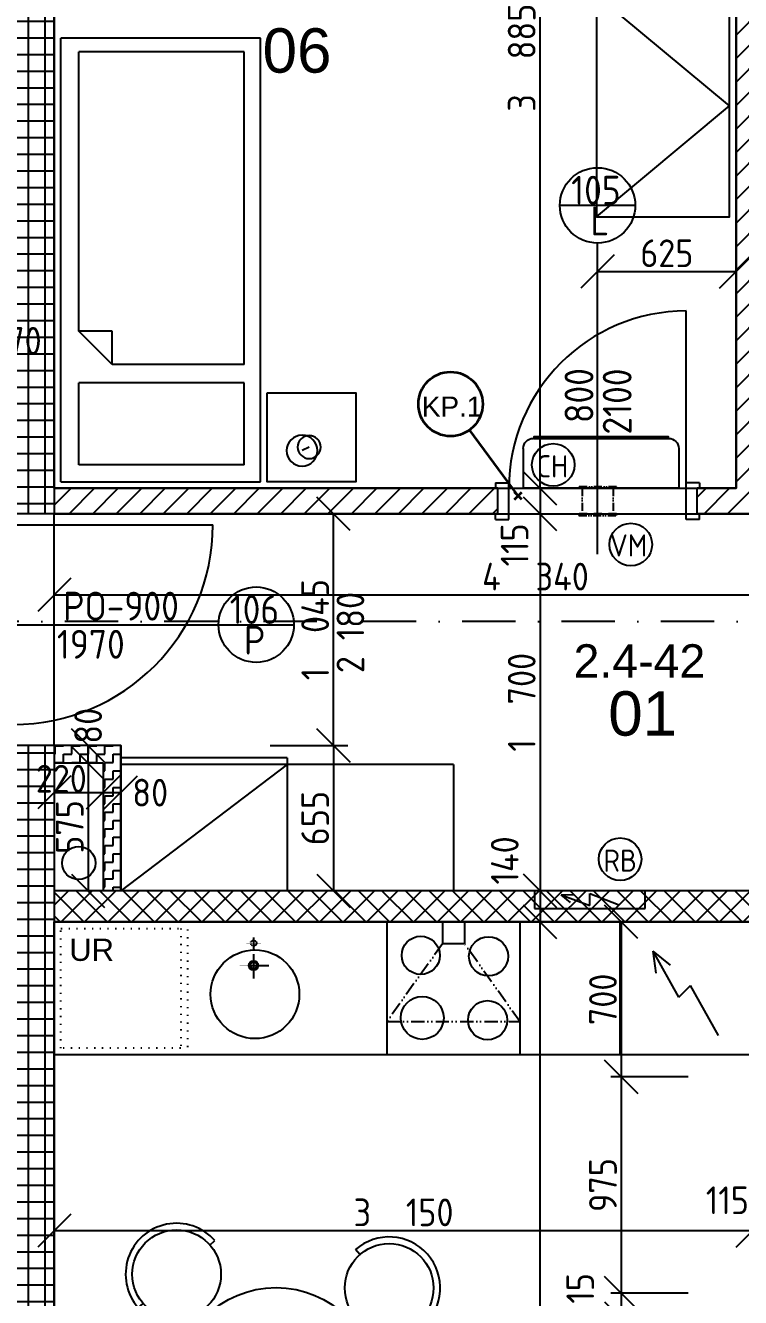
# Model space of a CAD drawing. Extents: x 4511820 to 5180432, y -1526536 to -944957.
# Drawn here: x 5136212 to 5139437, y -1207149 to -1201411 of the extents above; entities that cross this region are included whole.
import ezdxf

# ---------------------------------------------------------------- set-up
doc = ezdxf.new("R2010")
doc.units = 0
doc.header["$MEASUREMENT"] = 0
for name, pattern in [('ACAD_ISO07W100', [3.5, 0.5, -3]), ('ACAD_ISO12W100', [22, 12, -3, 0.5, -3, 0.5, -3]), ('BODKOCIARKOVANA_3', [5.6, 3, -1.3, 0, -1.3]), ('DASHED', [0.75, 0.5, -0.25])]:
    doc.linetypes.add(name, pattern=pattern)
doc.layers.get('0').update_dxf_attribs({"linetype": 'CONTINUOUS'})
doc.layers.get('Defpoints').update_dxf_attribs({"color": 61, "linetype": 'CONTINUOUS'})
for name, color, linetype in [('DVERE', 45, 'CONTINUOUS'), ('KÓTY', 4, 'CONTINUOUS'), ('MÚRY', 1, 'CONTINUOUS'), ('osi', 253, 'CONTINUOUS'), ('Plochy', 41, 'CONTINUOUS'), ('POPIS', 7, 'CONTINUOUS'), ('TENKÁ', 7, 'CONTINUOUS'), ('ZARIADENIE', 47, 'CONTINUOUS'), ('ZARIADENIE1', 145, 'CONTINUOUS'), ('ZZ-chladenie', 133, 'CONTINUOUS'), ('ZZ-elektro', 221, 'CONTINUOUS'), ('zz-vetr', 52, 'CONTINUOUS'), ('ŠRAFY', 82, 'CONTINUOUS')]:
    doc.layers.add(name, color=color, linetype=linetype)
doc.layers.add('preklady', color=74, linetype='CONTINUOUS', lineweight=35)
doc.styles.add('ARIAL', font='arial.ttf')
doc.styles.add('STYLE1', font='isocp.shx')
doc.dimstyles.new('STANDARD-50', dxfattribs={"dimtxt": 125, "dimasz": 150, "dimexe": 10, "dimexo": 200, "dimgap": 20, "dimtad": 1, "dimdsep": 46, "dimlunit": 6, "dimtxsty": 'STYLE1', "dimblk1": 'OBLIQUE', "dimblk2": 'OBLIQUE', "dimsah": 1, "dimcen": 2.5, "dimse1": 1, "dimse2": 1, "dimadec": 0, "dimazin": 0, "dimtfac": 1, "dimtmove": 1, "dimatfit": 3, "dimldrblk": 'OBLIQUE', "dimfxl": 1, "dimtolj": 1, "dimtzin": 0, "dimarcsym": 0})
pattern_1 = [(90, (-3307273.674, 579782.7), (-75, 1e-14), []), (180, (-3307273.674, 579782.7), (-1e-14, -75), [])]
pattern_2 = [(45, (515270.5, 214751.965), (-53.0330086, 53.0330086), [])]

# ---------------------------------------------------------------- blocks, each defined once
blk = doc.blocks.new('stol kruh')
at = {"layer": 'ZARIADENIE', "ltscale": 0.25}
for p, q in [((4441014, -1342243.9), (4441036.5, -1342224.1)), ((4441690.1, -1342287.3), (4441670.3, -1342264.8)), ((4440690.9, -1342527.6), (4440713.4, -1342507.8)), ((4441974.3, -1342610), (4441954.5, -1342587.5)), ((4440650.1, -1343161.8), (4440670, -1343184.3)), ((4441910.8, -1343263.8), (4441933.3, -1343244)), ((4440934.3, -1343484.5), (4440954.1, -1343507)), ((4441588.1, -1343548), (4441610.6, -1343528.2))]:
    blk.add_line(p, q, dxfattribs=at)
for centre, radius in [((4440863.7, -1342375.8), 200), ((4441822.3, -1342437.4), 200), ((4441312.2, -1342885.9), 450), ((4440802.1, -1343334.4), 200), ((4441760.7, -1343396), 200)]:
    blk.add_circle(centre, radius, dxfattribs=at)
for centre, start, end in [((4440863.7, -1342375.8), 41.28281, 221.28281), ((4441822.3, -1342437.4), 311.3675, 131.3675), ((4440802.1, -1343334.4), 131.3675, 311.3675), ((4441760.7, -1343396), 221.3675, 41.3675)]:
    blk.add_arc(centre, 230, start, end, dxfattribs=at)
blk = doc.blocks.new('JEDNOPOSTEL')
at = {"layer": 'ZARIADENIE', "ltscale": 0.25}
for p, q in [((4449069, -1322230.2), (4447069, -1322230.2)), ((4447069, -1323130.2), (4447069, -1322230.2)), ((4449069, -1322230.2), (4449069, -1323130.2)), ((4449069, -1323130.2), (4447069, -1323130.2)), ((4448913, -1323349.6), (4448929.1, -1323317.4))]:
    blk.add_line(p, q, dxfattribs=at)
at = {"layer": 'ZARIADENIE', "color": 76, "ltscale": 0.25}
for p, q in [((4448390.6, -1322311.3), (4447130.6, -1322311.3)), ((4447130.6, -1323056.9), (4447130.6, -1322311.3)), ((4448540.6, -1322461.3), (4448390.6, -1322311.3)), ((4448390.6, -1322461.3), (4448390.6, -1322311.3)), ((4448992.6, -1322311.3), (4448623.3, -1322311.3)), ((4448623.3, -1323056.9), (4448623.3, -1322311.3)), ((4448992.6, -1323056.9), (4448992.6, -1322311.3)), ((4448540.6, -1322461.3), (4448390.6, -1322461.3)), ((4448540.6, -1323056.9), (4448540.6, -1322461.3)), ((4448540.6, -1323056.9), (4447130.6, -1323056.9)), ((4448992.6, -1323056.9), (4448623.3, -1323056.9))]:
    blk.add_line(p, q, dxfattribs=at)
at = {"layer": 'ZARIADENIE'}
blk.add_lwpolyline([(4448669, -1323160.2), (4448669, -1323560.2), (4449069, -1323560.2), (4449069, -1323160.2)], close=True, dxfattribs=at)
at = {"layer": 'ZARIADENIE', "ltscale": 0.25}
for centre, radius in [((4448929.1, -1323317.4), 69.7), ((4448913, -1323349.6), 51.9)]:
    blk.add_circle(centre, radius, dxfattribs=at)
blk = doc.blocks.new('SKRINA')
at = {"layer": 'ZARIADENIE'}
for p, q in [((4449069, -1324645.2), (4448469, -1324145.2)), ((4448469, -1325145.2), (4449069, -1324645.2))]:
    blk.add_line(p, q, dxfattribs=at)
blk.add_lwpolyline([(4448469, -1324145.2), (4448469, -1325145.2), (4449069, -1325145.2), (4449069, -1324145.2)], close=True, dxfattribs=at)
blk = doc.blocks.new('chladn1')
at = {"layer": 'ZZ-chladenie'}
for p, q in [((5354905.5, -1014715.3), (5355085.5, -1014715.3)), ((5355085.5, -1015416.4), (5355085.5, -1014715.3)), ((5354905.5, -1015416.4), (5355085.5, -1015416.4))]:
    blk.add_line(p, q, dxfattribs=at)
blk.add_lwpolyline([(5354860.5, -1015370), (5354853.8, -1015370), (5354853.8, -1014762.8), (5354860.5, -1014762.8)], close=True, dxfattribs=at)
for centre, start, end in [((5354905.5, -1014760.3), 90, 180), ((5354905.5, -1015371.4), 180, 270)]:
    blk.add_arc(centre, 45, start, end, dxfattribs=at)
blk = doc.blocks.new('_OBLIQUE')
at = {"color": 0, "linetype": 'ByBlock'}
blk.add_line((-0.5, -0.5), (0.5, 0.5), dxfattribs=at)
blk = doc.blocks.new('*D28352')
at = {"layer": 'Defpoints', "color": 0}
for p in [(5138533, -1199614.2), (5138644, -1199614.2), (5138644, -1203499.2)]:
    blk.add_point(p, dxfattribs=at)
at = {"layer": 'KÓTY', "color": 0, "lineweight": -2}
blk.add_line((5138533, -1203499.2), (5138533, -1199614.2), dxfattribs=at)
at = {"layer": 'KÓTY', "color": 0, "linetype": 'ByBlock', "lineweight": -2, "xscale": 150, "yscale": 150, "zscale": 150}
for p, rotation in [((5138533, -1199614.2), 90), ((5138533, -1203499.2), 270)]:
    blk.add_blockref('_OBLIQUE', p, dxfattribs=dict(at, rotation=rotation))
at = {"layer": 'KÓTY', "color": 0, "insert": (5138450.5, -1201556.7), "char_height": 125, "attachment_point": 5, "rotation": 90, "style": 'STYLE1'}
blk.add_mtext('\\A1;3ﾠ885', dxfattribs=at)
blk = doc.blocks.new('*D28353')
at = {"layer": 'Defpoints', "color": 0}
for p in [(5139417.5, -1202521.5), (5138792.5, -1202806.4), (5139417.5, -1202806.4)]:
    blk.add_point(p, dxfattribs=at)
at = {"layer": 'KÓTY', "color": 0, "lineweight": -2}
blk.add_line((5138792.5, -1202521.5), (5139417.5, -1202521.5), dxfattribs=at)
at = {"layer": 'KÓTY', "color": 0, "linetype": 'ByBlock', "lineweight": -2, "xscale": 150, "yscale": 150, "zscale": 150, "rotation": 180}
blk.add_blockref('_OBLIQUE', (5138792.5, -1202521.5), dxfattribs=at)
at = {"layer": 'KÓTY', "color": 0, "linetype": 'ByBlock', "lineweight": -2, "xscale": 150, "yscale": 150, "zscale": 150}
blk.add_blockref('_OBLIQUE', (5139417.5, -1202521.5), dxfattribs=at)
at = {"layer": 'KÓTY', "color": 0, "insert": (5139105, -1202439), "char_height": 125, "attachment_point": 5, "style": 'STYLE1'}
blk.add_mtext('\\A1;625', dxfattribs=at)
blk = doc.blocks.new('*D28355')
at = {"layer": 'Defpoints', "color": 0}
for p in [(5138533, -1203499.2), (5138533, -1203614.2), (5138533, -1203614.2)]:
    blk.add_point(p, dxfattribs=at)
at = {"layer": 'KÓTY', "color": 0, "lineweight": -2}
blk.add_line((5138533, -1203499.2), (5138533, -1203614.2), dxfattribs=at)
at = {"layer": 'KÓTY', "color": 0, "linetype": 'ByBlock', "lineweight": -2, "xscale": 150, "yscale": 150, "zscale": 150}
for p, rotation in [((5138533, -1203499.2), 90), ((5138533, -1203614.2), 270)]:
    blk.add_blockref('_OBLIQUE', p, dxfattribs=dict(at, rotation=rotation))
at = {"layer": 'KÓTY', "color": 0, "insert": (5138418.5, -1203754.5), "char_height": 125, "attachment_point": 5, "rotation": 90, "style": 'STYLE1'}
blk.add_mtext('\\A1;115', dxfattribs=at)
blk = doc.blocks.new('*D28356')
at = {"layer": 'Defpoints', "color": 0}
for p in [(5138533, -1203614.2), (5138533, -1205314.2), (5138533, -1205314.2)]:
    blk.add_point(p, dxfattribs=at)
at = {"layer": 'KÓTY', "color": 0, "lineweight": -2}
blk.add_line((5138533, -1203614.2), (5138533, -1205314.2), dxfattribs=at)
at = {"layer": 'KÓTY', "color": 0, "linetype": 'ByBlock', "lineweight": -2, "xscale": 150, "yscale": 150, "zscale": 150}
for p, rotation in [((5138533, -1203614.2), 90), ((5138533, -1205314.2), 270)]:
    blk.add_blockref('_OBLIQUE', p, dxfattribs=dict(at, rotation=rotation))
at = {"layer": 'KÓTY', "color": 0, "insert": (5138450.5, -1204464.2), "char_height": 125, "attachment_point": 5, "rotation": 90, "style": 'STYLE1'}
blk.add_mtext('\\A1;1ﾠ700', dxfattribs=at)
blk = doc.blocks.new('*D28357')
at = {"layer": 'Defpoints', "color": 0}
for p in [(5138533, -1205314.2), (5138533, -1205454.2), (5138533, -1205454.2)]:
    blk.add_point(p, dxfattribs=at)
at = {"layer": 'KÓTY', "color": 0, "lineweight": -2}
blk.add_line((5138533, -1205314.2), (5138533, -1205454.2), dxfattribs=at)
at = {"layer": 'KÓTY', "color": 0, "linetype": 'ByBlock', "lineweight": -2, "xscale": 150, "yscale": 150, "zscale": 150}
for p, rotation in [((5138533, -1205314.2), 90), ((5138533, -1205454.2), 270)]:
    blk.add_blockref('_OBLIQUE', p, dxfattribs=dict(at, rotation=rotation))
at = {"layer": 'KÓTY', "color": 0, "insert": (5138374, -1205177.5), "char_height": 125, "attachment_point": 5, "rotation": 90, "style": 'STYLE1'}
blk.add_mtext('\\A1;140', dxfattribs=at)
blk = doc.blocks.new('*D28358')
at = {"layer": 'Defpoints', "color": 0}
for p in [(5138899.5, -1205454.2), (5138899.5, -1206154.2), (5139310.5, -1206154.2)]:
    blk.add_point(p, dxfattribs=at)
at = {"layer": 'KÓTY', "color": 0, "lineweight": -2}
blk.add_line((5138899.5, -1205454.2), (5138899.5, -1206154.2), dxfattribs=at)
at = {"layer": 'KÓTY', "color": 0, "linetype": 'ByBlock', "lineweight": -2, "xscale": 150, "yscale": 150, "zscale": 150}
for p, rotation in [((5138899.5, -1205454.2), 90), ((5138899.5, -1206154.2), 270)]:
    blk.add_blockref('_OBLIQUE', p, dxfattribs=dict(at, rotation=rotation))
at = {"layer": 'KÓTY', "color": 0, "insert": (5138817, -1205804.2), "char_height": 125, "attachment_point": 5, "rotation": 90, "style": 'STYLE1'}
blk.add_mtext('\\A1;700', dxfattribs=at)
blk = doc.blocks.new('*D28359')
at = {"layer": 'Defpoints', "color": 0}
for p in [(5139310.5, -1206154.2), (5138899.5, -1207129.2), (5139310.5, -1207129.2)]:
    blk.add_point(p, dxfattribs=at)
at = {"layer": 'KÓTY', "color": 0, "lineweight": -2}
blk.add_line((5138899.5, -1206154.2), (5138899.5, -1207129.2), dxfattribs=at)
at = {"layer": 'KÓTY', "color": 0, "linetype": 'ByBlock', "lineweight": -2, "xscale": 150, "yscale": 150, "zscale": 150}
for p, rotation in [((5138899.5, -1206154.2), 90), ((5138899.5, -1207129.2), 270)]:
    blk.add_blockref('_OBLIQUE', p, dxfattribs=dict(at, rotation=rotation))
at = {"layer": 'KÓTY', "color": 0, "insert": (5138817, -1206641.7), "char_height": 125, "attachment_point": 5, "rotation": 90, "style": 'STYLE1'}
blk.add_mtext('\\A1;975', dxfattribs=at)
blk = doc.blocks.new('*D28360')
at = {"layer": 'Defpoints', "color": 0}
for p in [(5139310.5, -1207129.2), (5138899.5, -1207244.2), (5139310.5, -1207244.2)]:
    blk.add_point(p, dxfattribs=at)
at = {"layer": 'KÓTY', "color": 0, "lineweight": -2}
blk.add_line((5138899.5, -1207129.2), (5138899.5, -1207244.2), dxfattribs=at)
at = {"layer": 'KÓTY', "color": 0, "linetype": 'ByBlock', "lineweight": -2, "xscale": 150, "yscale": 150, "zscale": 150}
for p, rotation in [((5138899.5, -1207129.2), 90), ((5138899.5, -1207244.2), 270)]:
    blk.add_blockref('_OBLIQUE', p, dxfattribs=dict(at, rotation=rotation))
at = {"layer": 'KÓTY', "color": 0, "insert": (5138714.5, -1207136), "char_height": 125, "attachment_point": 5, "rotation": 90, "style": 'STYLE1'}
blk.add_mtext('\\A1;115', dxfattribs=at)
blk = doc.blocks.new('*D28364')
at = {"layer": 'Defpoints', "color": 0}
for p in [(5138533, -1205454.2), (5138533, -1205454.2), (5138533, -1211299.2)]:
    blk.add_point(p, dxfattribs=at)
at = {"layer": 'KÓTY', "color": 0, "lineweight": -2}
blk.add_line((5138533, -1211299.2), (5138533, -1205454.2), dxfattribs=at)
at = {"layer": 'KÓTY', "color": 0, "linetype": 'ByBlock', "lineweight": -2, "xscale": 150, "yscale": 150, "zscale": 150}
for p, rotation in [((5138533, -1205454.2), 90), ((5138533, -1211299.2), 270)]:
    blk.add_blockref('_OBLIQUE', p, dxfattribs=dict(at, rotation=rotation))
at = {"layer": 'KÓTY', "color": 0, "insert": (5138450.5, -1208376.7), "char_height": 125, "attachment_point": 5, "rotation": 90, "style": 'STYLE1'}
blk.add_mtext('\\A1;5ﾠ845', dxfattribs=at)
blk = doc.blocks.new('*D28365')
at = {"layer": 'Defpoints', "color": 0}
for p in [(5136342.5, -1205454.2), (5139492.5, -1205454.2), (5139492.5, -1206847.5)]:
    blk.add_point(p, dxfattribs=at)
at = {"layer": 'KÓTY', "color": 0, "lineweight": -2}
blk.add_line((5136342.5, -1206847.5), (5139492.5, -1206847.5), dxfattribs=at)
at = {"layer": 'KÓTY', "color": 0, "linetype": 'ByBlock', "lineweight": -2, "xscale": 150, "yscale": 150, "zscale": 150, "rotation": 180}
blk.add_blockref('_OBLIQUE', (5136342.5, -1206847.5), dxfattribs=at)
at = {"layer": 'KÓTY', "color": 0, "linetype": 'ByBlock', "lineweight": -2, "xscale": 150, "yscale": 150, "zscale": 150}
blk.add_blockref('_OBLIQUE', (5139492.5, -1206847.5), dxfattribs=at)
at = {"layer": 'KÓTY', "color": 0, "insert": (5137917.5, -1206765), "char_height": 125, "attachment_point": 5, "style": 'STYLE1'}
blk.add_mtext('\\A1;3ﾠ150', dxfattribs=at)
blk = doc.blocks.new('*D28366')
at = {"layer": 'Defpoints', "color": 0}
for p in [(5139492.5, -1206154.2), (5139607.5, -1206154.2), (5139607.5, -1206847.5)]:
    blk.add_point(p, dxfattribs=at)
at = {"layer": 'KÓTY', "color": 0, "lineweight": -2}
blk.add_line((5139492.5, -1206847.5), (5139607.5, -1206847.5), dxfattribs=at)
at = {"layer": 'KÓTY', "color": 0, "linetype": 'ByBlock', "lineweight": -2, "xscale": 150, "yscale": 150, "zscale": 150, "rotation": 180}
blk.add_blockref('_OBLIQUE', (5139492.5, -1206847.5), dxfattribs=at)
at = {"layer": 'KÓTY', "color": 0, "linetype": 'ByBlock', "lineweight": -2, "xscale": 150, "yscale": 150, "zscale": 150}
blk.add_blockref('_OBLIQUE', (5139607.5, -1206847.5), dxfattribs=at)
at = {"layer": 'KÓTY', "color": 0, "insert": (5139378, -1206710.5), "char_height": 125, "attachment_point": 5, "style": 'STYLE1'}
blk.add_mtext('\\A1;115', dxfattribs=at)
blk = doc.blocks.new('*D28382')
at = {"layer": 'Defpoints', "color": 0}
for p in [(5136642.5, -1204659.2), (5136642.5, -1205314.2), (5137601.5, -1205314.2)]:
    blk.add_point(p, dxfattribs=at)
at = {"layer": 'KÓTY', "color": 0, "lineweight": -2}
blk.add_line((5137601.5, -1204659.2), (5137601.5, -1205314.2), dxfattribs=at)
at = {"layer": 'KÓTY', "color": 0, "linetype": 'ByBlock', "lineweight": -2, "xscale": 150, "yscale": 150, "zscale": 150}
for p, rotation in [((5137601.5, -1204659.2), 90), ((5137601.5, -1205314.2), 270)]:
    blk.add_blockref('_OBLIQUE', p, dxfattribs=dict(at, rotation=rotation))
at = {"layer": 'KÓTY', "color": 0, "insert": (5137519, -1204986.7), "char_height": 125, "attachment_point": 5, "rotation": 90, "style": 'STYLE1'}
blk.add_mtext('\\A1;655', dxfattribs=at)
blk = doc.blocks.new('*D28383')
at = {"layer": 'Defpoints', "color": 0}
for p in [(5136642.5, -1203614.2), (5137601.5, -1203614.2), (5136642.5, -1204659.2)]:
    blk.add_point(p, dxfattribs=at)
at = {"layer": 'KÓTY', "color": 0, "lineweight": -2}
blk.add_line((5137601.5, -1204659.2), (5137601.5, -1203614.2), dxfattribs=at)
at = {"layer": 'KÓTY', "color": 0, "linetype": 'ByBlock', "lineweight": -2, "xscale": 150, "yscale": 150, "zscale": 150}
for p, rotation in [((5137601.5, -1203614.2), 90), ((5137601.5, -1204659.2), 270)]:
    blk.add_blockref('_OBLIQUE', p, dxfattribs=dict(at, rotation=rotation))
at = {"layer": 'KÓTY', "color": 0, "insert": (5137519, -1204136.7), "char_height": 125, "attachment_point": 5, "rotation": 90, "style": 'STYLE1'}
blk.add_mtext('\\A1;1ﾠ045', dxfattribs=at)
blk = doc.blocks.new('*D28393')
at = {"layer": 'Defpoints', "color": 0}
for p in [(5136342.5, -1204739.2), (5136342.5, -1205314.2), (5136494.5, -1205314.2)]:
    blk.add_point(p, dxfattribs=at)
at = {"layer": 'KÓTY', "color": 0, "lineweight": -2}
blk.add_line((5136494.5, -1204739.2), (5136494.5, -1205314.2), dxfattribs=at)
at = {"layer": 'KÓTY', "color": 0, "linetype": 'ByBlock', "lineweight": -2, "xscale": 150, "yscale": 150, "zscale": 150}
for p, rotation in [((5136494.5, -1204739.2), 90), ((5136494.5, -1205314.2), 270)]:
    blk.add_blockref('_OBLIQUE', p, dxfattribs=dict(at, rotation=rotation))
at = {"layer": 'KÓTY', "color": 0, "insert": (5136412, -1205026.7), "char_height": 125, "attachment_point": 5, "rotation": 90, "style": 'STYLE1'}
blk.add_mtext('\\A1;575', dxfattribs=at)
blk = doc.blocks.new('*D28394')
at = {"layer": 'Defpoints', "color": 0}
for p in [(5136494.5, -1204659.2), (5136494.5, -1204659.2), (5136494.5, -1204739.2)]:
    blk.add_point(p, dxfattribs=at)
at = {"layer": 'KÓTY', "color": 0, "lineweight": -2}
blk.add_line((5136494.5, -1204739.2), (5136494.5, -1204659.2), dxfattribs=at)
at = {"layer": 'KÓTY', "color": 0, "linetype": 'ByBlock', "lineweight": -2, "xscale": 150, "yscale": 150, "zscale": 150}
for p, rotation in [((5136494.5, -1204659.2), 90), ((5136494.5, -1204739.2), 270)]:
    blk.add_blockref('_OBLIQUE', p, dxfattribs=dict(at, rotation=rotation))
at = {"layer": 'KÓTY', "color": 0, "insert": (5136495, -1204570), "char_height": 125, "attachment_point": 5, "rotation": 90, "style": 'STYLE1'}
blk.add_mtext('\\A1;80', dxfattribs=at)
blk = doc.blocks.new('*D28395')
at = {"layer": 'Defpoints', "color": 0}
for p in [(5136342.5, -1204739.2), (5136562.5, -1204739.2), (5136562.5, -1204870.5)]:
    blk.add_point(p, dxfattribs=at)
at = {"layer": 'KÓTY', "color": 0, "lineweight": -2}
blk.add_line((5136342.5, -1204870.5), (5136562.5, -1204870.5), dxfattribs=at)
at = {"layer": 'KÓTY', "color": 0, "linetype": 'ByBlock', "lineweight": -2, "xscale": 150, "yscale": 150, "zscale": 150, "rotation": 180}
blk.add_blockref('_OBLIQUE', (5136342.5, -1204870.5), dxfattribs=at)
at = {"layer": 'KÓTY', "color": 0, "linetype": 'ByBlock', "lineweight": -2, "xscale": 150, "yscale": 150, "zscale": 150}
blk.add_blockref('_OBLIQUE', (5136562.5, -1204870.5), dxfattribs=at)
at = {"layer": 'KÓTY', "color": 0, "insert": (5136374, -1204809), "char_height": 125, "attachment_point": 5, "style": 'STYLE1'}
blk.add_mtext('\\A1;220', dxfattribs=at)
blk = doc.blocks.new('*D28396')
at = {"layer": 'Defpoints', "color": 0}
for p in [(5136562.5, -1204739.2), (5136642.5, -1204739.2), (5136642.5, -1204870.5)]:
    blk.add_point(p, dxfattribs=at)
at = {"layer": 'KÓTY', "color": 0, "lineweight": -2}
blk.add_line((5136562.5, -1204870.5), (5136642.5, -1204870.5), dxfattribs=at)
at = {"layer": 'KÓTY', "color": 0, "linetype": 'ByBlock', "lineweight": -2, "xscale": 150, "yscale": 150, "zscale": 150, "rotation": 180}
blk.add_blockref('_OBLIQUE', (5136562.5, -1204870.5), dxfattribs=at)
at = {"layer": 'KÓTY', "color": 0, "linetype": 'ByBlock', "lineweight": -2, "xscale": 150, "yscale": 150, "zscale": 150}
blk.add_blockref('_OBLIQUE', (5136642.5, -1204870.5), dxfattribs=at)
at = {"layer": 'KÓTY', "color": 0, "insert": (5136775, -1204872), "char_height": 125, "attachment_point": 5, "style": 'STYLE1'}
blk.add_mtext('\\A1;80', dxfattribs=at)
blk = doc.blocks.new('*D28397')
at = {"layer": 'Defpoints', "color": 0}
for p in [(5136342.5, -1203614.2), (5140682.5, -1203614.2), (5140682.5, -1203980)]:
    blk.add_point(p, dxfattribs=at)
at = {"layer": 'KÓTY', "color": 0, "lineweight": -2}
blk.add_line((5136342.5, -1203980), (5140682.5, -1203980), dxfattribs=at)
at = {"layer": 'KÓTY', "color": 0, "linetype": 'ByBlock', "lineweight": -2, "xscale": 150, "yscale": 150, "zscale": 150, "rotation": 180}
blk.add_blockref('_OBLIQUE', (5136342.5, -1203980), dxfattribs=at)
at = {"layer": 'KÓTY', "color": 0, "linetype": 'ByBlock', "lineweight": -2, "xscale": 150, "yscale": 150, "zscale": 150}
blk.add_blockref('_OBLIQUE', (5140682.5, -1203980), dxfattribs=at)
at = {"layer": 'KÓTY', "color": 0, "insert": (5138512.5, -1203897.5), "char_height": 125, "attachment_point": 5, "style": 'STYLE1'}
blk.add_mtext('\\A1;4ﾠ340', dxfattribs=at)
blk = doc.blocks.new('*D28489')
at = {"layer": 'Defpoints', "color": 0}
for p in [(5135872.5, -1202914.2), (5136042.5, -1202914.2), (5135872.5, -1202982)]:
    blk.add_point(p, dxfattribs=at)
at = {"layer": 'KÓTY', "color": 0, "lineweight": -2}
blk.add_line((5136042.5, -1202982), (5135872.5, -1202982), dxfattribs=at)
at = {"layer": 'KÓTY', "color": 0, "linetype": 'ByBlock', "lineweight": -2, "xscale": 150, "yscale": 150, "zscale": 150, "rotation": 180}
blk.add_blockref('_OBLIQUE', (5135872.5, -1202982), dxfattribs=at)
at = {"layer": 'KÓTY', "color": 0, "linetype": 'ByBlock', "lineweight": -2, "xscale": 150, "yscale": 150, "zscale": 150}
blk.add_blockref('_OBLIQUE', (5136042.5, -1202982), dxfattribs=at)
at = {"layer": 'KÓTY', "color": 0, "insert": (5136179.5, -1202834), "char_height": 125, "attachment_point": 5, "style": 'STYLE1'}
blk.add_mtext('\\A1;170', dxfattribs=at)

msp = doc.modelspace()

# ---------------------------------------------------------------- hatches: boundary and pattern name
at = {"layer": 'ŠRAFY', "ltscale": 0.25}
h = msp.add_hatch(dxfattribs=at)
h.set_pattern_fill('ANSI37', color=256, scale=600, angle=45)
h.set_pattern_definition(pattern_1)
h.paths.add_polyline_path([(5136157.5, -1203614.226), (5136342.5, -1203614.226), (5136342.5, -1203499.226), (5136342.5, -1199614.226), (5136042.5, -1199614.226), (5136042.5, -1202799.226), (5136042.5, -1202914.226), (5136042.5, -1203164.226), (5136042.5, -1203279.226), (5136042.5, -1203614.226)])
h = msp.add_hatch(dxfattribs=at)
h.set_pattern_fill('ANSI31', color=256, scale=600, style=0)
h.set_pattern_definition(pattern_2)
h.paths.add_polyline_path([(5139417.5, -1203499.226), (5139242.5, -1203499.226), (5139242.5, -1203614.226), (5139417.5, -1203614.226), (5139632.5, -1203614.226), (5139632.5, -1203499.226), (5139532.5, -1203499.226), (5139532.5, -1199614.226), (5139417.5, -1199614.226)])
h = msp.add_hatch(dxfattribs=at)
h.set_pattern_fill('ANSI31', color=256, scale=600, style=0)
h.set_pattern_definition(pattern_2)
h.paths.add_polyline_path([(5138052.5, -1203614.226), (5138227.5, -1203614.226), (5138332.5, -1203614.226), (5138342.5, -1203614.226), (5138342.5, -1203499.226), (5138332.5, -1203499.226), (5138202.5, -1203499.226), (5138167.5, -1203499.226), (5136342.5, -1203499.226), (5136342.5, -1203614.226)])
h = msp.add_hatch(dxfattribs=at)
h.set_pattern_fill('ANSI37', color=256, scale=600, angle=45)
h.set_pattern_definition(pattern_1)
h.paths.add_polyline_path([(5136342.5, -1211299.226), (5136342.5, -1206054.226), (5136342.5, -1205454.226), (5136342.5, -1205314.226), (5136342.5, -1204739.226), (5136342.5, -1204659.226), (5136157.5, -1204659.226), (5136157.5, -1204564.226), (5136042.5, -1204564.226), (5136042.5, -1204614.226), (5136042.5, -1204729.226), (5136042.5, -1207004.226), (5136042.5, -1207029.226), (5136042.5, -1207144.226), (5136042.5, -1208044.226), (5136042.5, -1208144.226), (5136042.5, -1208259.226), (5136042.5, -1212534.226), (5136342.5, -1212534.226), (5136342.5, -1211474.226)])
h = msp.add_hatch(dxfattribs=at)
h.set_pattern_fill('ZIGZAG', color=256, scale=300, style=0)
h.set_pattern_definition([(0, (-68841.5, 214751.965), (37.5, 37.5), [37.5, -37.5]), (90, (-68804, 214751.965), (-37.5, 37.5), [37.5, -37.5])])
h.paths.add_polyline_path([(5136642.5, -1204744.226), (5136642.5, -1204714.226), (5136642.5, -1204659.226), (5136342.5, -1204659.226), (5136342.5, -1204739.226), (5136562.5, -1204739.226), (5136562.5, -1205314.226), (5136642.5, -1205314.226)])
h = msp.add_hatch(dxfattribs=at)
h.set_pattern_fill('ANSI37', color=256, scale=600, style=0)
h.set_pattern_definition([(45, (-2973754.684, 438142.75), (-53.0330086, 53.0330086), []), (135, (-2973754.684, 438142.75), (-53.0330086, -53.0330086), [])])
h.paths.add_polyline_path([(5139607.5, -1205314.226), (5136642.5, -1205314.226), (5136562.5, -1205314.226), (5136342.5, -1205314.226), (5136342.5, -1205454.226), (5139492.5, -1205454.226), (5139607.5, -1205454.226)])

# ---------------------------------------------------------------- linework, layer by layer
at = {"layer": 'DVERE', "ltscale": 0.25}
for p, q in [((5138962.5, -1202223.07), (5138622.5, -1202223.07)), ((5138792.5, -1203795.726), (5138792.5, -1202393.07)), ((5139192.5, -1203499.226), (5139192.5, -1202699.226)), ((5138332.5, -1203474.226), (5138392.5, -1203474.226)), ((5138332.5, -1203474.226), (5138332.5, -1203499.226)), ((5138392.5, -1203639.226), (5138392.5, -1203474.226)), ((5138392.5, -1203499.226), (5139192.5, -1203499.226)), ((5139252.5, -1203474.226), (5139192.5, -1203474.226)), ((5139192.5, -1203639.226), (5139192.5, -1203474.226)), ((5139252.5, -1203474.226), (5139252.5, -1203499.226)), ((5138332.5, -1203639.226), (5138332.5, -1203614.226)), ((5138392.5, -1203614.226), (5139192.5, -1203614.226)), ((5139252.5, -1203639.226), (5139252.5, -1203614.226)), ((5138332.5, -1203639.226), (5138392.5, -1203639.226)), ((5139252.5, -1203639.226), (5139192.5, -1203639.226)), ((5135680.344, -1204114.226), (5137083, -1204114.226)), ((5137083, -1204114.226), (5137423, -1204114.226)), ((5137083, -1204114.226), (5137423, -1204114.226))]:
    msp.add_line(p, q, dxfattribs=at)
at = {"layer": 'DVERE'}
msp.add_line((5136157.5, -1203664.226), (5137057.5, -1203664.226), dxfattribs=at)
at = {"layer": 'DVERE', "ltscale": 0.25}
for centre in [(5138792.5, -1202223.07), (5137253, -1204114.226)]:
    msp.add_circle(centre, 170, dxfattribs=at)
msp.add_arc((5139192.5, -1203499.226), 800, 90, 180, dxfattribs=at)
at = {"layer": 'DVERE'}
msp.add_arc((5136157.5, -1203664.226), 900, 270, 0, dxfattribs=at)
at = {"layer": 'KÓTY', "ltscale": 25}
msp.add_line((5137316.097, -1204659.226), (5137666.097, -1204659.226), dxfattribs=at)
at = {"layer": 'KÓTY', "ltscale": 0.25}
for p, q in [((5139201.903, -1206154.226), (5138851.903, -1206154.226)), ((5139201.903, -1207129.226), (5138851.903, -1207129.226))]:
    msp.add_line(p, q, dxfattribs=at)
at = {"layer": 'MÚRY'}
for p, q in [((5136342.5, -1203499.226), (5136342.5, -1199614.226)), ((5139417.5, -1199614.226), (5139417.5, -1203499.226)), ((5136642.5, -1204659.226), (5136157.5, -1204659.226)), ((5136642.5, -1204659.226), (5136642.5, -1205314.226)), ((5136342.5, -1204739.226), (5136342.5, -1205314.226)), ((5136562.5, -1204739.226), (5136342.5, -1204739.226)), ((5136562.5, -1204739.226), (5136562.5, -1205314.226)), ((5136342.5, -1205454.226), (5136342.5, -1211299.226))]:
    msp.add_line(p, q, dxfattribs=at)
at = {"layer": 'MÚRY', "ltscale": 0.25}
for p, q in [((5138167.5, -1203499.226), (5136342.5, -1203499.226)), ((5138342.5, -1203499.226), (5136342.5, -1203499.226)), ((5138342.5, -1203499.226), (5136342.5, -1203499.226)), ((5138342.5, -1203499.226), (5138202.5, -1203499.226)), ((5138342.5, -1203614.226), (5138342.5, -1203499.226)), ((5139242.5, -1203614.226), (5139242.5, -1203499.226)), ((5139417.5, -1203499.226), (5139242.5, -1203499.226)), ((5138052.5, -1203614.226), (5136157.5, -1203614.226)), ((5138227.5, -1203614.226), (5136157.5, -1203614.226)), ((5138342.5, -1203614.226), (5136157.5, -1203614.226)), ((5139417.5, -1203614.226), (5139242.5, -1203614.226)), ((5139632.5, -1203614.226), (5139417.5, -1203614.226)), ((5136562.5, -1205314.226), (5136342.5, -1205314.226)), ((5139607.5, -1205314.226), (5136642.5, -1205314.226)), ((5139492.5, -1205454.226), (5136342.5, -1205454.226))]:
    msp.add_line(p, q, dxfattribs=at)
at = {"layer": 'osi', "linetype": 'BODKOCIARKOVANA_3', "ltscale": 80}
msp.add_line((5157242.5, -1204099.226), (5093572.5, -1204099.226), dxfattribs=at)
at = {"layer": 'Plochy'}
for points in [[(5139417.5, -1199614.226), (5136342.5, -1199614.226), (5136342.5, -1203499.226), (5139417.5, -1203499.226)], [(5136642.5, -1205314.226), (5136642.5, -1204659.226), (5136342.5, -1204659.226), (5136342.5, -1203614.226), (5140682.5, -1203614.226), (5140682.5, -1207129.226), (5139492.5, -1207129.226), (5139492.5, -1206154.226), (5139607.5, -1206154.226), (5139607.5, -1205314.226)], [(5136342.5, -1205454.226), (5139492.5, -1205454.226), (5139492.5, -1208129.226), (5139607.5, -1208129.226), (5139607.5, -1207244.226), (5142682.5, -1207244.226), (5142682.5, -1212534.226), (5139607.5, -1212534.226), (5139607.5, -1210049.226), (5139492.5, -1210049.226), (5139492.5, -1211299.226), (5136342.5, -1211299.226)]]:
    msp.add_lwpolyline(points, close=True, dxfattribs=at)
at = {"layer": 'preklady'}
for p, q in [((5138434.001, -1203533.035), (5138215.413, -1203235.842)), ((5138417.383, -1203549.652), (5138450.617, -1203516.418)), ((5138450.618, -1203549.652), (5138417.384, -1203516.418))]:
    msp.add_line(p, q, dxfattribs=at)
at = {"layer": 'preklady', "ltscale": 0.25}
msp.add_circle((5138129.5, -1203119.035), 145, dxfattribs=at)
at = {"layer": 'TENKÁ'}
for p, q in [((5136342.5, -1203499.226), (5136342.5, -1203614.226)), ((5136342.5, -1204659.226), (5136342.5, -1204739.226)), ((5136342.5, -1205314.226), (5136342.5, -1205454.226)), ((5136642.5, -1205314.226), (5136562.5, -1205314.226))]:
    msp.add_line(p, q, dxfattribs=at)
at = {"layer": 'TENKÁ', "linetype": 'ACAD_ISO12W100', "ltscale": 10}
msp.add_line((5136342.5, -1204659.226), (5136342.5, -1203614.226), dxfattribs=at)
at = {"layer": 'ZARIADENIE'}
for p, q in [((5137392.5, -1204714.226), (5136642.5, -1204714.226)), ((5138142.5, -1204744.226), (5136642.5, -1204744.226)), ((5137392.5, -1204744.226), (5136642.5, -1205314.226)), ((5137392.5, -1204714.226), (5137392.5, -1205314.226)), ((5138142.5, -1204744.226), (5138142.5, -1205314.226))]:
    msp.add_line(p, q, dxfattribs=at)
at = {"layer": 'ZARIADENIE1', "color": 8, "linetype": 'ACAD_ISO07W100', "ltscale": 10}
msp.add_line((5136942.5, -1205454.226), (5136942.5, -1206054.226), dxfattribs=at)
at = {"layer": 'ZARIADENIE1', "color": 8, "ltscale": 0.25}
for p, q in [((5137842.5, -1205454.226), (5137842.5, -1206029.226)), ((5137842.5, -1205454.226), (5137842.5, -1206054.226)), ((5138092.5, -1205454.226), (5138092.5, -1205554.226)), ((5138192.5, -1205454.226), (5138192.5, -1205554.226)), ((5138442.5, -1205454.226), (5138442.5, -1206029.226)), ((5138442.5, -1205454.226), (5138442.5, -1206054.226)), ((5138892.5, -1205454.226), (5138892.5, -1206054.226)), ((5138192.5, -1205554.226), (5138092.5, -1205554.226)), ((5139492.5, -1206054.226), (5136342.5, -1206054.226))]:
    msp.add_line(p, q, dxfattribs=at)
at = {"layer": 'ZARIADENIE1', "color": 8, "linetype": 'DASHED'}
for p, q in [((5137208.664, -1205550.572), (5137274.391, -1205550.572)), ((5137241.527, -1205525.925), (5137241.527, -1205577.958)), ((5137241.527, -1205600.33), (5137241.527, -1205709.875)), ((5137178.539, -1205650.995), (5137309.993, -1205650.995))]:
    msp.add_line(p, q, dxfattribs=at)
at = {"layer": 'ZARIADENIE1', "color": 8, "linetype": 'ACAD_ISO12W100', "ltscale": 5}
for p, q in [((5138092.5, -1205554.226), (5137842.5, -1205904.226)), ((5138442.5, -1205904.226), (5138192.5, -1205554.226)), ((5137842.5, -1205904.226), (5138442.5, -1205904.226))]:
    msp.add_line(p, q, dxfattribs=at)
at = {"layer": 'ZARIADENIE1', "color": 8}
for p, q in [((5139056.76, -1205685.565), (5139043.876, -1205586.308)), ((5139121.425, -1205649.586), (5139043.876, -1205586.308)), ((5139159.592, -1205794.283), (5139043.876, -1205586.308)), ((5139159.592, -1205794.283), (5139211.425, -1205741.412)), ((5139337.352, -1205967.738), (5139211.425, -1205741.412))]:
    msp.add_line(p, q, dxfattribs=at)
at = {"layer": 'ZARIADENIE1', "color": 8, "linetype": 'ACAD_ISO07W100', "ltscale": 10}
msp.add_lwpolyline([(5136372.5, -1205484.226), (5136912.5, -1205484.226), (5136912.5, -1206024.226), (5136372.5, -1206024.226)], close=True, dxfattribs=at)
at = {"layer": 'ZARIADENIE1', "color": 8, "linetype": 'DASHED'}
msp.add_circle((5137241.214, -1205550.572), 12.931, dxfattribs=at)
at = {"layer": 'ZARIADENIE1', "color": 8, "ltscale": 0.25}
for centre, radius in [((5137995.376, -1205605.783), 86.283), ((5138301.051, -1205609.992), 88.387), ((5137247.376, -1205781.138), 200), ((5138001.697, -1205887.78), 96.805), ((5138296.656, -1205898.302), 88.387)]:
    msp.add_circle(centre, radius, dxfattribs=at)
at = {"layer": 'ZARIADENIE1', "color": 8, "linetype": 'Continuous'}
for centre, radius in [((5137241.254, -1205651.262), 20.877), ((5137241.527, -1205650.995), 14.781)]:
    msp.add_circle(centre, radius, dxfattribs=at)
at = {"layer": 'ZZ-chladenie'}
msp.add_circle((5138592.848, -1203393.721), 96, dxfattribs=at)
at = {"layer": 'ZZ-elektro'}
for p, q in [((5138507.5, -1205314.226), (5138507.5, -1205394.226)), ((5138629.007, -1205332.825), (5138757.5, -1205381.109)), ((5138682.313, -1205334.148), (5138629.007, -1205332.825)), ((5138669.993, -1205366.934), (5138629.007, -1205332.825)), ((5138757.5, -1205381.109), (5138757.5, -1205327.396)), ((5138757.5, -1205327.396), (5138885.993, -1205375.68)), ((5139007.5, -1205394.226), (5139007.5, -1205314.226)), ((5138507.5, -1205394.226), (5139007.5, -1205394.226))]:
    msp.add_line(p, q, dxfattribs=at)
msp.add_circle((5138894.02, -1205172.226), 96, dxfattribs=at)
at = {"layer": 'zz-vetr', "linetype": 'ACAD_ISO12W100', "lineweight": -2, "ltscale": 3}
for p, q in [((5138722.5, -1203499.226), (5138722.5, -1203614.226)), ((5138862.5, -1203499.226), (5138862.5, -1203614.226))]:
    msp.add_line(p, q, dxfattribs=at)
for points in [[(5138877.5, -1203499.226), (5138877.5, -1203492.226), (5138707.5, -1203492.226), (5138707.5, -1203499.226)], [(5138877.5, -1203621.226), (5138877.5, -1203614.226), (5138707.5, -1203614.226), (5138707.5, -1203621.226)]]:
    msp.add_lwpolyline(points, close=True, dxfattribs=at)
at = {"layer": 'zz-vetr'}
for centre, radius in [((5138942.465, -1203752.822), 96), ((5136452.5, -1205189.226), 75)]:
    msp.add_circle(centre, radius, dxfattribs=at)

# ---------------------------------------------------------------- block references
at = {"layer": 'ZARIADENIE', "color": 2}
msp.add_blockref('SKRINA', (690318.5, 122870.965), dxfattribs=at)
at = {"layer": 'ZARIADENIE', "color": 2, "xscale": -1, "rotation": 89.99999999999994}
msp.add_blockref('JEDNOPOSTEL', (3814142.309, 3245599.774), dxfattribs=at)
at = {"layer": 'ZARIADENIE'}
msp.add_blockref('stol kruh', (696030.28, 135331.671), dxfattribs=at)
at = {"layer": 'ZZ-chladenie', "xscale": -1, "rotation": 89.9999999999999}
msp.add_blockref('chladn1', (4123742.189, 4151586.275), dxfattribs=at)

# ---------------------------------------------------------------- texts
at = {"layer": 'DVERE', "style": 'STYLE1'}
for s, p in [('105', (5138673.47, -1202219.57)), ('L', (5138760.47, -1202358.207)), ('106', (5137133.47, -1204110.726)), ('P', (5137197.97, -1204249.363))]:
    msp.add_text(s, height=130, dxfattribs=at).set_placement(p)
at = {"layer": 'KÓTY', "insert": (5137677.957, -1204149.64), "char_height": 125, "attachment_point": 5, "rotation": 90, "style": 'STYLE1'}
msp.add_mtext('\\A1;2 180', dxfattribs=at)
at = {"layer": 'POPIS', "lineweight": 40, "ltscale": 0.25, "style": 'ARIAL'}
for s, height, p in [('06', 200, (5137281.811, -1201624.305)), ('2.4-42', 150, (5138684.411, -1204352.614)), ('01', 200, (5138840.811, -1204614.633))]:
    msp.add_text(s, height=height, dxfattribs=at).set_placement(p)
at = {"layer": 'preklady', "linetype": 'Continuous', "lineweight": 20, "style": 'ARIAL'}
msp.add_text('KP.1', height=90, dxfattribs=at).set_placement((5138000.236, -1203175.291))
at = {"layer": 'TENKÁ', "linetype": 'Continuous', "style": 'STYLE1'}
for s, p in [('800', (5138773.917, -1203205.043)), ('2100', (5138946.024, -1203256.817))]:
    msp.add_text(s, height=130, rotation=90, dxfattribs=at).set_placement(p)
for s, p in [('PO-900', (5136382.212, -1204095.643)), ('1970', (5136353.983, -1204267.75))]:
    msp.add_text(s, height=130, dxfattribs=at).set_placement(p)
at = {"layer": 'ZARIADENIE1', "color": 8, "ltscale": 0.25, "style": 'ARIAL'}
msp.add_text('UR', height=100, dxfattribs=at).set_placement((5136409.81, -1205630.643))
at = {"layer": 'ZZ-chladenie', "style": 'STYLE1'}
msp.add_text('CH', height=100, dxfattribs=at).set_placement((5138518.221, -1203449.92))
at = {"layer": 'ZZ-elektro', "style": 'STYLE1'}
msp.add_text('RB', height=100, dxfattribs=at).set_placement((5138819.392, -1205228.425))
at = {"layer": 'zz-vetr', "style": 'STYLE1'}
msp.add_text('VM', height=100, dxfattribs=at).set_placement((5138848.158, -1203806.834))

# ---------------------------------------------------------------- dimensions: what is measured, and where the dimension line sits
at = {"layer": 'KÓTY'}
for base, p1, p2, picture, middle in [((5138533, -1199614.226), (5138644, -1203499.226), (5138644, -1199614.226), '*D28352', (5138450.457, -1201556.726)), ((5137601.5, -1203614.226), (5136642.5, -1204659.226), (5136642.5, -1203614.226), '*D28383', (5137518.957, -1204136.726)), ((5138533, -1205314.226), (5138533, -1203614.226), (5138533, -1205314.226), '*D28356', (5138450.457, -1204464.226)), ((5137601.5, -1205314.226), (5136642.5, -1204659.226), (5136642.5, -1205314.226), '*D28382', (5137519, -1204986.726)), ((5136494.5, -1205314.226), (5136342.5, -1204739.226), (5136342.5, -1205314.226), '*D28393', (5136412, -1205026.726)), ((5138533, -1205454.226), (5138533, -1211299.226), (5138533, -1205454.226), '*D28364', (5138450.457, -1208376.726)), ((5138899.5, -1206154.226), (5138899.5, -1205454.226), (5139310.5, -1206154.226), '*D28358', (5138817, -1205804.226)), ((5138899.5, -1207129.226), (5139310.5, -1206154.226), (5139310.5, -1207129.226), '*D28359', (5138817, -1206641.726)), ((5138899.5, -1207244.226), (5139310.5, -1207129.226), (5139310.5, -1207244.226), '*D28360', (5138714.5, -1207135.976))]:
    dim = msp.add_linear_dim(base=base, p1=p1, p2=p2, angle=90, dimstyle='STANDARD-50', dxfattribs=at)
    dim.commit()
    dim.dimension.update_dxf_attribs({"geometry": picture, "text_midpoint": middle})
for base, p1, p2, picture, middle in [((5139417.5, -1202521.535), (5138792.5, -1202806.406), (5139417.5, -1202806.406), '*D28353', (5139105, -1202439.035)), ((5140682.5, -1203980.035), (5136342.5, -1203614.226), (5140682.5, -1203614.226), '*D28397', (5138512.5, -1203897.492)), ((5139492.5, -1206847.535), (5136342.5, -1205454.226), (5139492.5, -1205454.226), '*D28365', (5137917.5, -1206764.992))]:
    dim = msp.add_linear_dim(base=base, p1=p1, p2=p2, dimstyle='STANDARD-50', dxfattribs=at)
    dim.commit()
    dim.dimension.update_dxf_attribs({"geometry": picture, "text_midpoint": middle})
for base, p1, p2, picture, middle in [((5135872.5, -1202982.035), (5136042.5, -1202914.226), (5135872.5, -1202914.226), '*D28489', (5136179.5, -1202916.535)), ((5136562.5, -1204870.535), (5136342.5, -1204739.226), (5136562.5, -1204739.226), '*D28395', (5136374, -1204891.535)), ((5136642.5, -1204870.535), (5136562.5, -1204739.226), (5136642.5, -1204739.226), '*D28396', (5136775, -1204954.535)), ((5139607.5, -1206847.535), (5139492.5, -1206154.226), (5139607.5, -1206154.226), '*D28366', (5139378, -1206793.035))]:
    dim = msp.add_linear_dim(base=base, p1=p1, p2=p2, dimstyle='STANDARD-50', dxfattribs=at)
    dim.commit()
    dim.dimension.update_dxf_attribs({"geometry": picture, "text_midpoint": middle, "dimtype": 160})
for base, p1, p2, picture, middle in [((5138533, -1203614.226), (5138533, -1203499.226), (5138533, -1203614.226), '*D28355', (5138501, -1203754.535)), ((5136494.5, -1204659.226), (5136494.5, -1204739.226), (5136494.5, -1204659.226), '*D28394', (5136577.5, -1204570.035)), ((5138533, -1205454.226), (5138533, -1205314.226), (5138533, -1205454.226), '*D28357', (5138456.5, -1205177.535))]:
    dim = msp.add_linear_dim(base=base, p1=p1, p2=p2, angle=90, dimstyle='STANDARD-50', dxfattribs=at)
    dim.commit()
    dim.dimension.update_dxf_attribs({"geometry": picture, "text_midpoint": middle, "dimtype": 160})

doc.saveas('drawing.dxf')
